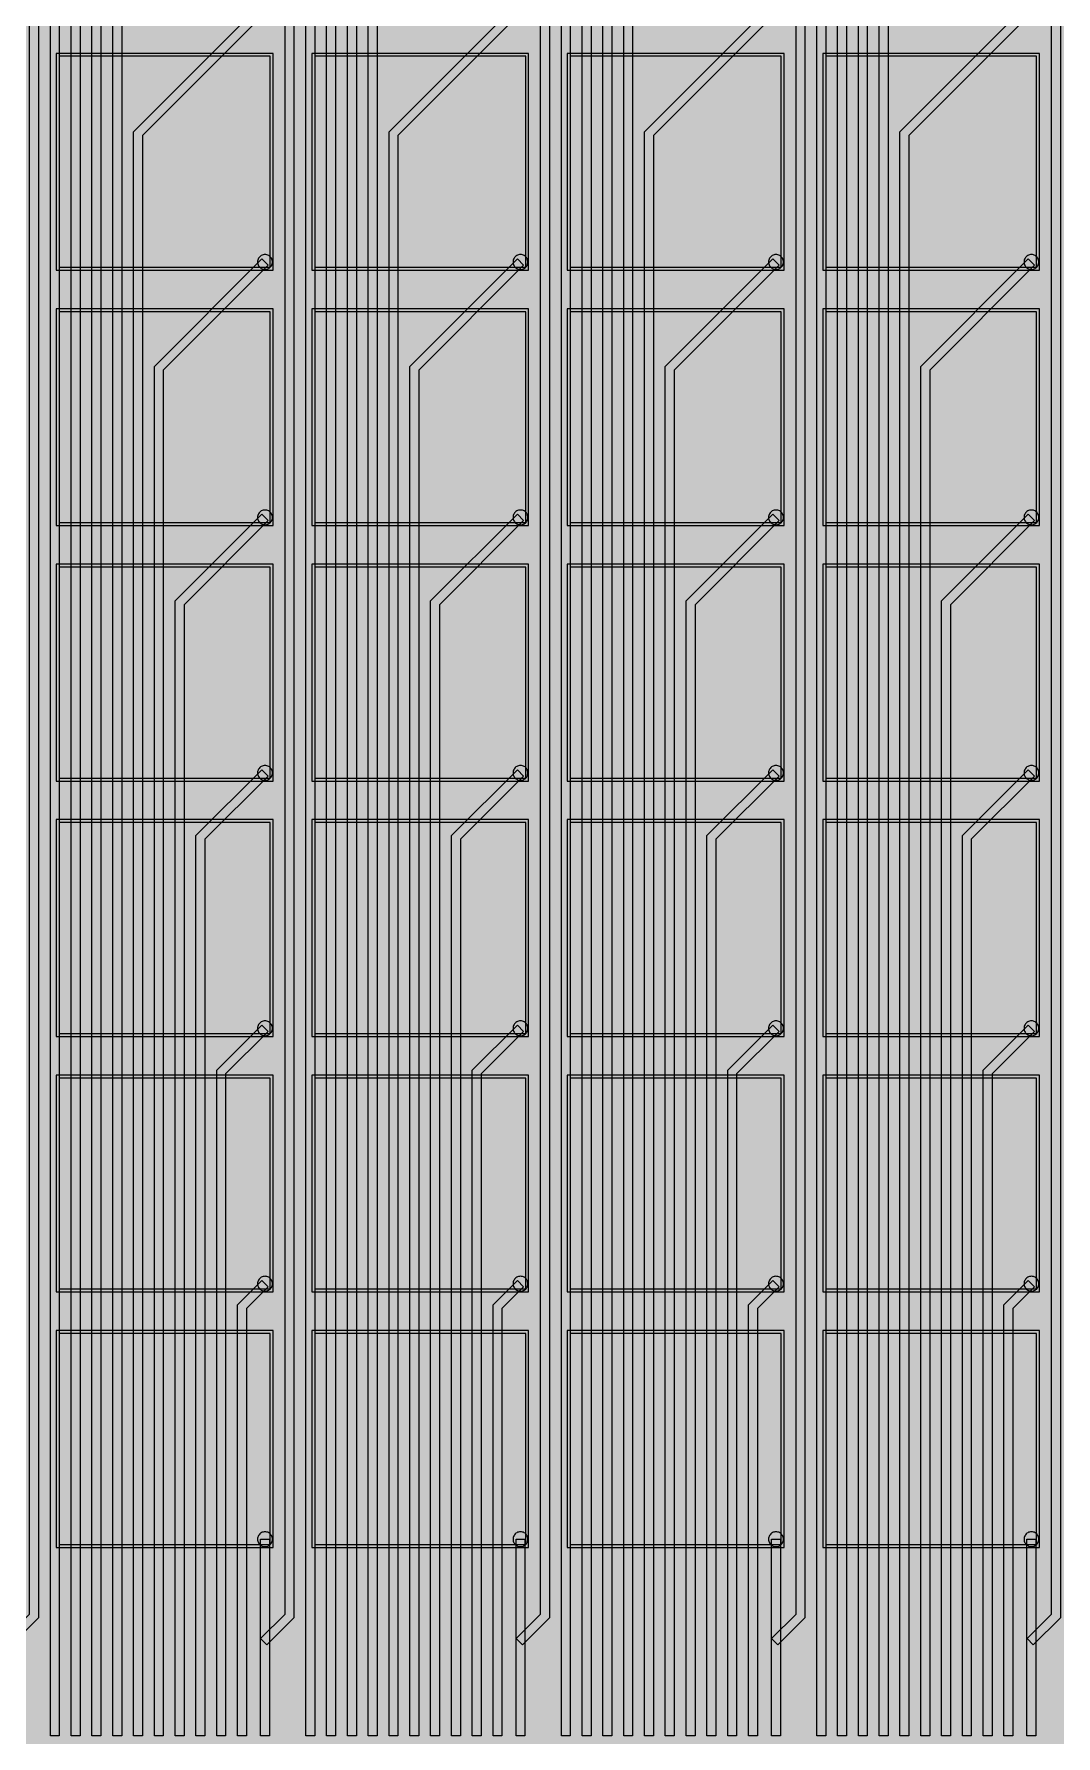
# Model space of a CAD drawing. Header units: metres. Extents: x -7220 to 10980, y -29667 to 1833.
# Drawn here: x 3260 to 3604, y 430 to 1003 of the extents above; entities that cross this region are included whole.
import ezdxf

# ---------------------------------------------------------------- set-up
doc = ezdxf.new("R2010")
doc.units = ezdxf.units.M
for name, color, linetype in [('Etching', 1, 'CONTINUOUS'), ('EtchingPad', 2, 'CONTINUOUS'), ('Metal1', 4, 'CONTINUOUS'), ('Metal2', 3, 'CONTINUOUS'), ('Polyimide', 7, 'CONTINUOUS')]:
    doc.layers.add(name, color=color, linetype=linetype)

msp = doc.modelspace()

# ---------------------------------------------------------------- hatches: boundary and pattern name
at = {"layer": 'Polyimide'}
msp.add_hatch(color=7, dxfattribs=at).paths.add_polyline_path([(4099.45, -13861.55), (4142.64, -14152.77), (4214.18, -14438.35), (4313.36, -14715.55), (4439.24, -14981.69), (4590.59, -15234.21), (4765.97, -15470.68), (4963.68, -15688.82), (5181.82, -15886.53), (5418.29, -16061.91), (5670.81, -16213.26), (5936.95, -16339.14), (6214.15, -16438.32), (6499.73, -16509.85), (6790.95, -16553.05), (7085, -16567.5), (9980.38, -16567.5), (10058.79, -16571.35), (10136.45, -16582.87), (10212.6, -16601.95), (10286.52, -16628.4), (10357.49, -16661.96), (10424.83, -16702.32), (10487.89, -16749.09), (10546.06, -16801.81), (10598.78, -16859.98), (10645.55, -16923.04), (10685.91, -16990.38), (10719.48, -17061.35), (10745.93, -17135.27), (10765, -17211.43), (10776.52, -17289.08), (10780.38, -17367.5), (10780.38, -21957.3), (10741.61, -22012.91), (10705.97, -22070.59), (10673.58, -22130.14), (10644.53, -22191.39), (10618.92, -22254.16), (10596.82, -22318.25), (10578.3, -22383.46), (10563.41, -22449.6), (10552.21, -22516.46), (10544.72, -22583.84), (10540.97, -22651.53), (10540.97, -22719.32), (10544.72, -22787.01), (10552.21, -22854.38), (10563.41, -22921.24), (10578.3, -22987.38), (10596.82, -23052.6), (10618.92, -23116.68), (10644.53, -23179.45), (10673.58, -23240.71), (10705.97, -23300.26), (10741.61, -23357.93), (10780.38, -23413.54), (10780.38, -28667.5), (10776.52, -28745.91), (10765, -28823.57), (10745.93, -28899.73), (10719.48, -28973.65), (10685.91, -29044.62), (10645.55, -29111.96), (10598.78, -29175.01), (10546.06, -29233.19), (10487.89, -29285.91), (10424.83, -29332.68), (10357.49, -29373.04), (10286.52, -29406.6), (10212.6, -29433.05), (10136.45, -29452.13), (10058.79, -29463.65), (9980.38, -29467.5), (-6219.63, -29467.5), (-6298.04, -29463.65), (-6375.7, -29452.13), (-6451.85, -29433.05), (-6525.77, -29406.6), (-6596.74, -29373.04), (-6664.08, -29332.68), (-6727.14, -29285.91), (-6785.31, -29233.19), (-6838.03, -29175.01), (-6884.8, -29111.96), (-6925.16, -29044.62), (-6958.73, -28973.65), (-6985.18, -28899.73), (-7004.25, -28823.57), (-7015.77, -28745.91), (-7019.63, -28667.5), (-7019.63, -23426.32), (-6979.36, -23370.07), (-6942.33, -23311.63), (-6908.66, -23251.2), (-6878.45, -23188.96), (-6851.81, -23125.12), (-6828.81, -23059.88), (-6809.53, -22993.44), (-6794.04, -22926.02), (-6782.37, -22857.83), (-6774.57, -22789.09), (-6770.67, -22720.02), (-6770.67, -22650.84), (-6774.57, -22581.77), (-6782.37, -22513.03), (-6794.04, -22444.84), (-6809.53, -22377.42), (-6828.81, -22310.98), (-6851.81, -22245.74), (-6878.45, -22181.89), (-6908.66, -22119.66), (-6942.33, -22059.22), (-6979.36, -22000.79), (-7019.63, -21944.54), (-7019.63, -17367.5), (-7015.77, -17289.08), (-7004.25, -17211.43), (-6985.18, -17135.27), (-6958.73, -17061.35), (-6925.16, -16990.38), (-6884.8, -16923.04), (-6838.03, -16859.98), (-6785.31, -16801.81), (-6727.14, -16749.09), (-6664.08, -16702.32), (-6596.74, -16661.96), (-6525.77, -16628.4), (-6451.85, -16601.95), (-6375.7, -16582.87), (-6298.04, -16571.35), (-6219.63, -16567.5), (-3314, -16567.5), (-3019.95, -16553.05), (-2728.73, -16509.85), (-2443.15, -16438.32), (-2165.95, -16339.14), (-1899.81, -16213.26), (-1647.29, -16061.91), (-1410.82, -15886.53), (-1192.68, -15688.82), (-994.97, -15470.68), (-819.59, -15234.21), (-668.24, -14981.69), (-542.36, -14715.55), (-443.18, -14438.35), (-371.64, -14152.77), (-328.45, -13861.55), (-314, -13567.5), (-314, -13373.48), (-317.45, -13328.11), (-327.72, -13283.78), (-344.58, -13241.52), (-367.63, -13202.3), (-396.35, -13167.01), (-430.08, -13136.47), (-468.03, -13111.38), (-509.35, -13092.32), (-509.35, -13092.32), (-578.18, -13061.27), (-642.2, -13021.24), (-700.26, -12972.96), (-751.3, -12917.31), (-794.39, -12855.3), (-828.74, -12788.06), (-853.73, -12716.8), (-868.91, -12642.84), (-874, -12567.5), (-868.91, -12492.16), (-853.73, -12418.19), (-828.74, -12346.94), (-794.39, -12279.7), (-751.3, -12217.69), (-700.26, -12162.04), (-642.2, -12113.76), (-578.18, -12073.73), (-509.35, -12042.68), (-509.35, -12042.68), (-468.03, -12023.62), (-430.08, -11998.53), (-396.35, -11967.99), (-367.63, -11932.7), (-344.58, -11893.47), (-327.72, -11851.21), (-317.45, -11806.89), (-314, -11761.52), (-314, -11074.31), (-317.45, -11028.94), (-327.72, -10984.62), (-344.58, -10942.36), (-367.63, -10903.13), (-396.35, -10867.84), (-430.08, -10837.3), (-468.03, -10812.21), (-509.35, -10793.16), (-509.35, -10793.16), (-578.18, -10762.1), (-642.2, -10722.07), (-700.26, -10673.8), (-751.3, -10618.15), (-794.39, -10556.13), (-828.74, -10488.89), (-853.73, -10417.64), (-868.91, -10343.67), (-874, -10268.33), (-868.91, -10192.99), (-853.73, -10119.03), (-828.74, -10047.77), (-794.39, -9980.53), (-751.3, -9918.52), (-700.26, -9862.87), (-642.2, -9814.59), (-578.18, -9774.56), (-509.35, -9743.51), (-509.35, -9743.51), (-468.03, -9724.45), (-430.08, -9699.36), (-396.35, -9668.82), (-367.63, -9633.53), (-344.58, -9594.31), (-327.72, -9552.05), (-317.45, -9507.72), (-314, -9462.35), (-314, -8775.14), (-317.45, -8729.78), (-327.72, -8685.45), (-344.58, -8643.19), (-367.63, -8603.96), (-396.35, -8568.68), (-430.08, -8538.14), (-468.03, -8513.05), (-509.35, -8493.99), (-509.35, -8493.99), (-578.18, -8462.94), (-642.2, -8422.91), (-700.26, -8374.63), (-751.3, -8318.98), (-794.39, -8256.97), (-828.74, -8189.73), (-853.73, -8118.47), (-868.91, -8044.5), (-874, -7969.17), (-868.91, -7893.83), (-853.73, -7819.86), (-828.74, -7748.61), (-794.39, -7681.36), (-751.3, -7619.35), (-700.26, -7563.7), (-642.2, -7515.42), (-578.18, -7475.4), (-509.35, -7444.34), (-509.35, -7444.34), (-468.03, -7425.28), (-430.08, -7400.2), (-396.35, -7369.66), (-367.63, -7334.37), (-344.58, -7295.14), (-327.72, -7252.88), (-317.45, -7208.56), (-314, -7163.19), (-314, -6475.98), (-317.45, -6430.61), (-327.72, -6386.29), (-344.58, -6344.02), (-367.63, -6304.8), (-396.35, -6269.51), (-430.08, -6238.97), (-468.03, -6213.88), (-509.35, -6194.82), (-509.35, -6194.82), (-578.18, -6163.77), (-642.2, -6123.74), (-700.26, -6075.46), (-751.3, -6019.81), (-794.39, -5957.8), (-828.74, -5890.56), (-853.73, -5819.31), (-868.91, -5745.34), (-874, -5670), (-868.91, -5594.66), (-853.73, -5520.69), (-828.74, -5449.44), (-794.39, -5382.2), (-751.3, -5320.19), (-700.26, -5264.54), (-642.2, -5216.26), (-578.18, -5176.23), (-509.35, -5145.18), (-509.35, -5145.18), (-468.03, -5126.12), (-430.08, -5101.03), (-396.35, -5070.49), (-367.63, -5035.2), (-344.58, -4995.98), (-327.72, -4953.71), (-317.45, -4909.39), (-314, -4864.02), (-314, 380), (-314, 1532.5), (-269, 1532.5), (-268.78, 1525.63), (-268.1, 1518.79), (-266.98, 1512.02), (-265.42, 1505.32), (-263.43, 1498.75), (-261.01, 1492.32), (-258.17, 1486.06), (-254.93, 1480), (-251.3, 1474.17), (-247.3, 1468.58), (-242.94, 1463.27), (-238.25, 1458.25), (-233.23, 1453.56), (-227.92, 1449.2), (-222.33, 1445.2), (-216.5, 1441.57), (-210.44, 1438.33), (-204.18, 1435.49), (-197.75, 1433.07), (-191.18, 1431.08), (-184.48, 1429.52), (-177.71, 1428.4), (-170.87, 1427.72), (-164, 1427.5), (-157.13, 1427.72), (-150.29, 1428.4), (-143.52, 1429.52), (-136.82, 1431.08), (-130.25, 1433.07), (-123.82, 1435.49), (-117.56, 1438.33), (-111.5, 1441.57), (-105.67, 1445.2), (-100.08, 1449.2), (-94.77, 1453.56), (-89.75, 1458.25), (-85.06, 1463.27), (-80.7, 1468.58), (-76.7, 1474.17), (-73.07, 1480), (-69.83, 1486.06), (-66.99, 1492.32), (-64.57, 1498.75), (-62.58, 1505.32), (-61.02, 1512.02), (-59.9, 1518.79), (-59.22, 1525.63), (-59, 1532.5), (1786, 1532.5), (3835, 1532.5), (3835.21, 1539.04), (3835.86, 1545.55), (3836.92, 1552.01), (3838.41, 1558.38), (3840.31, 1564.64), (3842.61, 1570.77), (3845.31, 1576.73), (3848.4, 1582.5), (3851.85, 1588.06), (3855.66, 1593.38), (3859.82, 1598.43), (3864.29, 1603.21), (3869.07, 1607.68), (3874.12, 1611.84), (3879.44, 1615.65), (3885, 1619.1), (3890.77, 1622.19), (3896.73, 1624.89), (3902.86, 1627.19), (3909.12, 1629.09), (3915.49, 1630.58), (3921.95, 1631.64), (3928.46, 1632.29), (3935, 1632.5), (3941.54, 1632.29), (3948.05, 1631.64), (3954.51, 1630.58), (3960.88, 1629.09), (3967.14, 1627.19), (3973.27, 1624.89), (3979.23, 1622.19), (3985, 1619.1), (3990.56, 1615.65), (3995.88, 1611.84), (4000.93, 1607.68), (4005.71, 1603.21), (4010.18, 1598.43), (4014.34, 1593.38), (4018.15, 1588.06), (4021.6, 1582.5), (4024.69, 1576.73), (4027.39, 1570.77), (4029.69, 1564.64), (4031.59, 1558.38), (4033.08, 1552.01), (4034.14, 1545.55), (4034.79, 1539.04), (4035, 1532.5), (4085, 1532.5), (4085, 380), (4085, 330), (4085, -4864.02), (4088.45, -4909.39), (4098.72, -4953.71), (4115.58, -4995.98), (4138.63, -5035.2), (4167.35, -5070.49), (4201.08, -5101.03), (4239.03, -5126.12), (4280.35, -5145.18), (4280.35, -5145.18), (4349.18, -5176.23), (4413.2, -5216.26), (4471.26, -5264.54), (4522.3, -5320.19), (4565.39, -5382.2), (4599.74, -5449.44), (4624.73, -5520.69), (4639.91, -5594.66), (4645, -5670), (4639.91, -5745.34), (4624.73, -5819.31), (4599.74, -5890.56), (4565.39, -5957.8), (4522.3, -6019.81), (4471.26, -6075.46), (4413.2, -6123.74), (4349.18, -6163.77), (4280.35, -6194.82), (4239.03, -6213.88), (4201.08, -6238.97), (4167.35, -6269.51), (4138.63, -6304.8), (4115.58, -6344.02), (4098.72, -6386.29), (4088.45, -6430.61), (4085, -6475.98), (4085, -13567.5), (4099.45, -13861.55)])

# ---------------------------------------------------------------- linework, layer by layer
at = {"layer": 'Etching'}
for points in [[(3335.75, 926.25), (3335.77, 925.92), (3335.84, 925.6), (3335.94, 925.29), (3336.08, 925), (3336.27, 924.73), (3336.48, 924.48), (3336.73, 924.27), (3337, 924.08), (3337.29, 923.94), (3337.6, 923.84), (3337.92, 923.77), (3338.25, 923.75), (3338.58, 923.77), (3338.9, 923.84), (3339.21, 923.94), (3339.5, 924.08), (3339.77, 924.27), (3340.02, 924.48), (3340.23, 924.73), (3340.42, 925), (3340.56, 925.29), (3340.66, 925.6), (3340.73, 925.92), (3340.75, 926.25), (3340.73, 926.58), (3340.66, 926.9), (3340.56, 927.21), (3340.42, 927.5), (3340.23, 927.77), (3340.02, 928.02), (3339.77, 928.23), (3339.5, 928.42), (3339.21, 928.56), (3338.9, 928.66), (3338.58, 928.73), (3338.25, 928.75), (3337.92, 928.73), (3337.6, 928.66), (3337.29, 928.56), (3337, 928.42), (3336.73, 928.23), (3336.48, 928.02), (3336.27, 927.77), (3336.08, 927.5), (3335.94, 927.21), (3335.84, 926.9), (3335.77, 926.58), (3335.75, 926.25)], [(3421.75, 926.25), (3421.77, 925.92), (3421.84, 925.6), (3421.94, 925.29), (3422.08, 925), (3422.27, 924.73), (3422.48, 924.48), (3422.73, 924.27), (3423, 924.08), (3423.29, 923.94), (3423.6, 923.84), (3423.92, 923.77), (3424.25, 923.75), (3424.58, 923.77), (3424.9, 923.84), (3425.21, 923.94), (3425.5, 924.08), (3425.77, 924.27), (3426.02, 924.48), (3426.23, 924.73), (3426.42, 925), (3426.56, 925.29), (3426.66, 925.6), (3426.73, 925.92), (3426.75, 926.25), (3426.73, 926.58), (3426.66, 926.9), (3426.56, 927.21), (3426.42, 927.5), (3426.23, 927.77), (3426.02, 928.02), (3425.77, 928.23), (3425.5, 928.42), (3425.21, 928.56), (3424.9, 928.66), (3424.58, 928.73), (3424.25, 928.75), (3423.92, 928.73), (3423.6, 928.66), (3423.29, 928.56), (3423, 928.42), (3422.73, 928.23), (3422.48, 928.02), (3422.27, 927.77), (3422.08, 927.5), (3421.94, 927.21), (3421.84, 926.9), (3421.77, 926.58), (3421.75, 926.25)], [(3507.75, 926.25), (3507.77, 925.92), (3507.84, 925.6), (3507.94, 925.29), (3508.08, 925), (3508.27, 924.73), (3508.48, 924.48), (3508.73, 924.27), (3509, 924.08), (3509.29, 923.94), (3509.6, 923.84), (3509.92, 923.77), (3510.25, 923.75), (3510.58, 923.77), (3510.9, 923.84), (3511.21, 923.94), (3511.5, 924.08), (3511.77, 924.27), (3512.02, 924.48), (3512.23, 924.73), (3512.42, 925), (3512.56, 925.29), (3512.66, 925.6), (3512.73, 925.92), (3512.75, 926.25), (3512.73, 926.58), (3512.66, 926.9), (3512.56, 927.21), (3512.42, 927.5), (3512.23, 927.77), (3512.02, 928.02), (3511.77, 928.23), (3511.5, 928.42), (3511.21, 928.56), (3510.9, 928.66), (3510.58, 928.73), (3510.25, 928.75), (3509.92, 928.73), (3509.6, 928.66), (3509.29, 928.56), (3509, 928.42), (3508.73, 928.23), (3508.48, 928.02), (3508.27, 927.77), (3508.08, 927.5), (3507.94, 927.21), (3507.84, 926.9), (3507.77, 926.58), (3507.75, 926.25)], [(3593.75, 926.25), (3593.77, 925.92), (3593.84, 925.6), (3593.94, 925.29), (3594.08, 925), (3594.27, 924.73), (3594.48, 924.48), (3594.73, 924.27), (3595, 924.08), (3595.29, 923.94), (3595.6, 923.84), (3595.92, 923.77), (3596.25, 923.75), (3596.58, 923.77), (3596.9, 923.84), (3597.21, 923.94), (3597.5, 924.08), (3597.77, 924.27), (3598.02, 924.48), (3598.23, 924.73), (3598.42, 925), (3598.56, 925.29), (3598.66, 925.6), (3598.73, 925.92), (3598.75, 926.25), (3598.73, 926.58), (3598.66, 926.9), (3598.56, 927.21), (3598.42, 927.5), (3598.23, 927.77), (3598.02, 928.02), (3597.77, 928.23), (3597.5, 928.42), (3597.21, 928.56), (3596.9, 928.66), (3596.58, 928.73), (3596.25, 928.75), (3595.92, 928.73), (3595.6, 928.66), (3595.29, 928.56), (3595, 928.42), (3594.73, 928.23), (3594.48, 928.02), (3594.27, 927.77), (3594.08, 927.5), (3593.94, 927.21), (3593.84, 926.9), (3593.77, 926.58), (3593.75, 926.25)], [(3335.75, 840.25), (3335.77, 839.92), (3335.84, 839.6), (3335.94, 839.29), (3336.08, 839), (3336.27, 838.73), (3336.48, 838.48), (3336.73, 838.27), (3337, 838.08), (3337.29, 837.94), (3337.6, 837.84), (3337.92, 837.77), (3338.25, 837.75), (3338.58, 837.77), (3338.9, 837.84), (3339.21, 837.94), (3339.5, 838.08), (3339.77, 838.27), (3340.02, 838.48), (3340.23, 838.73), (3340.42, 839), (3340.56, 839.29), (3340.66, 839.6), (3340.73, 839.92), (3340.75, 840.25), (3340.73, 840.58), (3340.66, 840.9), (3340.56, 841.21), (3340.42, 841.5), (3340.23, 841.77), (3340.02, 842.02), (3339.77, 842.23), (3339.5, 842.42), (3339.21, 842.56), (3338.9, 842.66), (3338.58, 842.73), (3338.25, 842.75), (3337.92, 842.73), (3337.6, 842.66), (3337.29, 842.56), (3337, 842.42), (3336.73, 842.23), (3336.48, 842.02), (3336.27, 841.77), (3336.08, 841.5), (3335.94, 841.21), (3335.84, 840.9), (3335.77, 840.58), (3335.75, 840.25)], [(3421.75, 840.25), (3421.77, 839.92), (3421.84, 839.6), (3421.94, 839.29), (3422.08, 839), (3422.27, 838.73), (3422.48, 838.48), (3422.73, 838.27), (3423, 838.08), (3423.29, 837.94), (3423.6, 837.84), (3423.92, 837.77), (3424.25, 837.75), (3424.58, 837.77), (3424.9, 837.84), (3425.21, 837.94), (3425.5, 838.08), (3425.77, 838.27), (3426.02, 838.48), (3426.23, 838.73), (3426.42, 839), (3426.56, 839.29), (3426.66, 839.6), (3426.73, 839.92), (3426.75, 840.25), (3426.73, 840.58), (3426.66, 840.9), (3426.56, 841.21), (3426.42, 841.5), (3426.23, 841.77), (3426.02, 842.02), (3425.77, 842.23), (3425.5, 842.42), (3425.21, 842.56), (3424.9, 842.66), (3424.58, 842.73), (3424.25, 842.75), (3423.92, 842.73), (3423.6, 842.66), (3423.29, 842.56), (3423, 842.42), (3422.73, 842.23), (3422.48, 842.02), (3422.27, 841.77), (3422.08, 841.5), (3421.94, 841.21), (3421.84, 840.9), (3421.77, 840.58), (3421.75, 840.25)], [(3507.75, 840.25), (3507.77, 839.92), (3507.84, 839.6), (3507.94, 839.29), (3508.08, 839), (3508.27, 838.73), (3508.48, 838.48), (3508.73, 838.27), (3509, 838.08), (3509.29, 837.94), (3509.6, 837.84), (3509.92, 837.77), (3510.25, 837.75), (3510.58, 837.77), (3510.9, 837.84), (3511.21, 837.94), (3511.5, 838.08), (3511.77, 838.27), (3512.02, 838.48), (3512.23, 838.73), (3512.42, 839), (3512.56, 839.29), (3512.66, 839.6), (3512.73, 839.92), (3512.75, 840.25), (3512.73, 840.58), (3512.66, 840.9), (3512.56, 841.21), (3512.42, 841.5), (3512.23, 841.77), (3512.02, 842.02), (3511.77, 842.23), (3511.5, 842.42), (3511.21, 842.56), (3510.9, 842.66), (3510.58, 842.73), (3510.25, 842.75), (3509.92, 842.73), (3509.6, 842.66), (3509.29, 842.56), (3509, 842.42), (3508.73, 842.23), (3508.48, 842.02), (3508.27, 841.77), (3508.08, 841.5), (3507.94, 841.21), (3507.84, 840.9), (3507.77, 840.58), (3507.75, 840.25)], [(3593.75, 840.25), (3593.77, 839.92), (3593.84, 839.6), (3593.94, 839.29), (3594.08, 839), (3594.27, 838.73), (3594.48, 838.48), (3594.73, 838.27), (3595, 838.08), (3595.29, 837.94), (3595.6, 837.84), (3595.92, 837.77), (3596.25, 837.75), (3596.58, 837.77), (3596.9, 837.84), (3597.21, 837.94), (3597.5, 838.08), (3597.77, 838.27), (3598.02, 838.48), (3598.23, 838.73), (3598.42, 839), (3598.56, 839.29), (3598.66, 839.6), (3598.73, 839.92), (3598.75, 840.25), (3598.73, 840.58), (3598.66, 840.9), (3598.56, 841.21), (3598.42, 841.5), (3598.23, 841.77), (3598.02, 842.02), (3597.77, 842.23), (3597.5, 842.42), (3597.21, 842.56), (3596.9, 842.66), (3596.58, 842.73), (3596.25, 842.75), (3595.92, 842.73), (3595.6, 842.66), (3595.29, 842.56), (3595, 842.42), (3594.73, 842.23), (3594.48, 842.02), (3594.27, 841.77), (3594.08, 841.5), (3593.94, 841.21), (3593.84, 840.9), (3593.77, 840.58), (3593.75, 840.25)], [(3335.75, 754.25), (3335.77, 753.92), (3335.84, 753.6), (3335.94, 753.29), (3336.08, 753), (3336.27, 752.73), (3336.48, 752.48), (3336.73, 752.27), (3337, 752.08), (3337.29, 751.94), (3337.6, 751.84), (3337.92, 751.77), (3338.25, 751.75), (3338.58, 751.77), (3338.9, 751.84), (3339.21, 751.94), (3339.5, 752.08), (3339.77, 752.27), (3340.02, 752.48), (3340.23, 752.73), (3340.42, 753), (3340.56, 753.29), (3340.66, 753.6), (3340.73, 753.92), (3340.75, 754.25), (3340.73, 754.58), (3340.66, 754.9), (3340.56, 755.21), (3340.42, 755.5), (3340.23, 755.77), (3340.02, 756.02), (3339.77, 756.23), (3339.5, 756.42), (3339.21, 756.56), (3338.9, 756.66), (3338.58, 756.73), (3338.25, 756.75), (3337.92, 756.73), (3337.6, 756.66), (3337.29, 756.56), (3337, 756.42), (3336.73, 756.23), (3336.48, 756.02), (3336.27, 755.77), (3336.08, 755.5), (3335.94, 755.21), (3335.84, 754.9), (3335.77, 754.58), (3335.75, 754.25)], [(3421.75, 754.25), (3421.77, 753.92), (3421.84, 753.6), (3421.94, 753.29), (3422.08, 753), (3422.27, 752.73), (3422.48, 752.48), (3422.73, 752.27), (3423, 752.08), (3423.29, 751.94), (3423.6, 751.84), (3423.92, 751.77), (3424.25, 751.75), (3424.58, 751.77), (3424.9, 751.84), (3425.21, 751.94), (3425.5, 752.08), (3425.77, 752.27), (3426.02, 752.48), (3426.23, 752.73), (3426.42, 753), (3426.56, 753.29), (3426.66, 753.6), (3426.73, 753.92), (3426.75, 754.25), (3426.73, 754.58), (3426.66, 754.9), (3426.56, 755.21), (3426.42, 755.5), (3426.23, 755.77), (3426.02, 756.02), (3425.77, 756.23), (3425.5, 756.42), (3425.21, 756.56), (3424.9, 756.66), (3424.58, 756.73), (3424.25, 756.75), (3423.92, 756.73), (3423.6, 756.66), (3423.29, 756.56), (3423, 756.42), (3422.73, 756.23), (3422.48, 756.02), (3422.27, 755.77), (3422.08, 755.5), (3421.94, 755.21), (3421.84, 754.9), (3421.77, 754.58), (3421.75, 754.25)], [(3507.75, 754.25), (3507.77, 753.92), (3507.84, 753.6), (3507.94, 753.29), (3508.08, 753), (3508.27, 752.73), (3508.48, 752.48), (3508.73, 752.27), (3509, 752.08), (3509.29, 751.94), (3509.6, 751.84), (3509.92, 751.77), (3510.25, 751.75), (3510.58, 751.77), (3510.9, 751.84), (3511.21, 751.94), (3511.5, 752.08), (3511.77, 752.27), (3512.02, 752.48), (3512.23, 752.73), (3512.42, 753), (3512.56, 753.29), (3512.66, 753.6), (3512.73, 753.92), (3512.75, 754.25), (3512.73, 754.58), (3512.66, 754.9), (3512.56, 755.21), (3512.42, 755.5), (3512.23, 755.77), (3512.02, 756.02), (3511.77, 756.23), (3511.5, 756.42), (3511.21, 756.56), (3510.9, 756.66), (3510.58, 756.73), (3510.25, 756.75), (3509.92, 756.73), (3509.6, 756.66), (3509.29, 756.56), (3509, 756.42), (3508.73, 756.23), (3508.48, 756.02), (3508.27, 755.77), (3508.08, 755.5), (3507.94, 755.21), (3507.84, 754.9), (3507.77, 754.58), (3507.75, 754.25)], [(3593.75, 754.25), (3593.77, 753.92), (3593.84, 753.6), (3593.94, 753.29), (3594.08, 753), (3594.27, 752.73), (3594.48, 752.48), (3594.73, 752.27), (3595, 752.08), (3595.29, 751.94), (3595.6, 751.84), (3595.92, 751.77), (3596.25, 751.75), (3596.58, 751.77), (3596.9, 751.84), (3597.21, 751.94), (3597.5, 752.08), (3597.77, 752.27), (3598.02, 752.48), (3598.23, 752.73), (3598.42, 753), (3598.56, 753.29), (3598.66, 753.6), (3598.73, 753.92), (3598.75, 754.25), (3598.73, 754.58), (3598.66, 754.9), (3598.56, 755.21), (3598.42, 755.5), (3598.23, 755.77), (3598.02, 756.02), (3597.77, 756.23), (3597.5, 756.42), (3597.21, 756.56), (3596.9, 756.66), (3596.58, 756.73), (3596.25, 756.75), (3595.92, 756.73), (3595.6, 756.66), (3595.29, 756.56), (3595, 756.42), (3594.73, 756.23), (3594.48, 756.02), (3594.27, 755.77), (3594.08, 755.5), (3593.94, 755.21), (3593.84, 754.9), (3593.77, 754.58), (3593.75, 754.25)], [(3335.75, 668.25), (3335.77, 667.92), (3335.84, 667.6), (3335.94, 667.29), (3336.08, 667), (3336.27, 666.73), (3336.48, 666.48), (3336.73, 666.27), (3337, 666.08), (3337.29, 665.94), (3337.6, 665.84), (3337.92, 665.77), (3338.25, 665.75), (3338.58, 665.77), (3338.9, 665.84), (3339.21, 665.94), (3339.5, 666.08), (3339.77, 666.27), (3340.02, 666.48), (3340.23, 666.73), (3340.42, 667), (3340.56, 667.29), (3340.66, 667.6), (3340.73, 667.92), (3340.75, 668.25), (3340.73, 668.58), (3340.66, 668.9), (3340.56, 669.21), (3340.42, 669.5), (3340.23, 669.77), (3340.02, 670.02), (3339.77, 670.23), (3339.5, 670.42), (3339.21, 670.56), (3338.9, 670.66), (3338.58, 670.73), (3338.25, 670.75), (3337.92, 670.73), (3337.6, 670.66), (3337.29, 670.56), (3337, 670.42), (3336.73, 670.23), (3336.48, 670.02), (3336.27, 669.77), (3336.08, 669.5), (3335.94, 669.21), (3335.84, 668.9), (3335.77, 668.58), (3335.75, 668.25)], [(3421.75, 668.25), (3421.77, 667.92), (3421.84, 667.6), (3421.94, 667.29), (3422.08, 667), (3422.27, 666.73), (3422.48, 666.48), (3422.73, 666.27), (3423, 666.08), (3423.29, 665.94), (3423.6, 665.84), (3423.92, 665.77), (3424.25, 665.75), (3424.58, 665.77), (3424.9, 665.84), (3425.21, 665.94), (3425.5, 666.08), (3425.77, 666.27), (3426.02, 666.48), (3426.23, 666.73), (3426.42, 667), (3426.56, 667.29), (3426.66, 667.6), (3426.73, 667.92), (3426.75, 668.25), (3426.73, 668.58), (3426.66, 668.9), (3426.56, 669.21), (3426.42, 669.5), (3426.23, 669.77), (3426.02, 670.02), (3425.77, 670.23), (3425.5, 670.42), (3425.21, 670.56), (3424.9, 670.66), (3424.58, 670.73), (3424.25, 670.75), (3423.92, 670.73), (3423.6, 670.66), (3423.29, 670.56), (3423, 670.42), (3422.73, 670.23), (3422.48, 670.02), (3422.27, 669.77), (3422.08, 669.5), (3421.94, 669.21), (3421.84, 668.9), (3421.77, 668.58), (3421.75, 668.25)], [(3507.75, 668.25), (3507.77, 667.92), (3507.84, 667.6), (3507.94, 667.29), (3508.08, 667), (3508.27, 666.73), (3508.48, 666.48), (3508.73, 666.27), (3509, 666.08), (3509.29, 665.94), (3509.6, 665.84), (3509.92, 665.77), (3510.25, 665.75), (3510.58, 665.77), (3510.9, 665.84), (3511.21, 665.94), (3511.5, 666.08), (3511.77, 666.27), (3512.02, 666.48), (3512.23, 666.73), (3512.42, 667), (3512.56, 667.29), (3512.66, 667.6), (3512.73, 667.92), (3512.75, 668.25), (3512.73, 668.58), (3512.66, 668.9), (3512.56, 669.21), (3512.42, 669.5), (3512.23, 669.77), (3512.02, 670.02), (3511.77, 670.23), (3511.5, 670.42), (3511.21, 670.56), (3510.9, 670.66), (3510.58, 670.73), (3510.25, 670.75), (3509.92, 670.73), (3509.6, 670.66), (3509.29, 670.56), (3509, 670.42), (3508.73, 670.23), (3508.48, 670.02), (3508.27, 669.77), (3508.08, 669.5), (3507.94, 669.21), (3507.84, 668.9), (3507.77, 668.58), (3507.75, 668.25)], [(3593.75, 668.25), (3593.77, 667.92), (3593.84, 667.6), (3593.94, 667.29), (3594.08, 667), (3594.27, 666.73), (3594.48, 666.48), (3594.73, 666.27), (3595, 666.08), (3595.29, 665.94), (3595.6, 665.84), (3595.92, 665.77), (3596.25, 665.75), (3596.58, 665.77), (3596.9, 665.84), (3597.21, 665.94), (3597.5, 666.08), (3597.77, 666.27), (3598.02, 666.48), (3598.23, 666.73), (3598.42, 667), (3598.56, 667.29), (3598.66, 667.6), (3598.73, 667.92), (3598.75, 668.25), (3598.73, 668.58), (3598.66, 668.9), (3598.56, 669.21), (3598.42, 669.5), (3598.23, 669.77), (3598.02, 670.02), (3597.77, 670.23), (3597.5, 670.42), (3597.21, 670.56), (3596.9, 670.66), (3596.58, 670.73), (3596.25, 670.75), (3595.92, 670.73), (3595.6, 670.66), (3595.29, 670.56), (3595, 670.42), (3594.73, 670.23), (3594.48, 670.02), (3594.27, 669.77), (3594.08, 669.5), (3593.94, 669.21), (3593.84, 668.9), (3593.77, 668.58), (3593.75, 668.25)], [(3335.75, 582.25), (3335.77, 581.92), (3335.84, 581.6), (3335.94, 581.29), (3336.08, 581), (3336.27, 580.73), (3336.48, 580.48), (3336.73, 580.27), (3337, 580.08), (3337.29, 579.94), (3337.6, 579.84), (3337.92, 579.77), (3338.25, 579.75), (3338.58, 579.77), (3338.9, 579.84), (3339.21, 579.94), (3339.5, 580.08), (3339.77, 580.27), (3340.02, 580.48), (3340.23, 580.73), (3340.42, 581), (3340.56, 581.29), (3340.66, 581.6), (3340.73, 581.92), (3340.75, 582.25), (3340.73, 582.58), (3340.66, 582.9), (3340.56, 583.21), (3340.42, 583.5), (3340.23, 583.77), (3340.02, 584.02), (3339.77, 584.23), (3339.5, 584.42), (3339.21, 584.56), (3338.9, 584.66), (3338.58, 584.73), (3338.25, 584.75), (3337.92, 584.73), (3337.6, 584.66), (3337.29, 584.56), (3337, 584.42), (3336.73, 584.23), (3336.48, 584.02), (3336.27, 583.77), (3336.08, 583.5), (3335.94, 583.21), (3335.84, 582.9), (3335.77, 582.58), (3335.75, 582.25)], [(3421.75, 582.25), (3421.77, 581.92), (3421.84, 581.6), (3421.94, 581.29), (3422.08, 581), (3422.27, 580.73), (3422.48, 580.48), (3422.73, 580.27), (3423, 580.08), (3423.29, 579.94), (3423.6, 579.84), (3423.92, 579.77), (3424.25, 579.75), (3424.58, 579.77), (3424.9, 579.84), (3425.21, 579.94), (3425.5, 580.08), (3425.77, 580.27), (3426.02, 580.48), (3426.23, 580.73), (3426.42, 581), (3426.56, 581.29), (3426.66, 581.6), (3426.73, 581.92), (3426.75, 582.25), (3426.73, 582.58), (3426.66, 582.9), (3426.56, 583.21), (3426.42, 583.5), (3426.23, 583.77), (3426.02, 584.02), (3425.77, 584.23), (3425.5, 584.42), (3425.21, 584.56), (3424.9, 584.66), (3424.58, 584.73), (3424.25, 584.75), (3423.92, 584.73), (3423.6, 584.66), (3423.29, 584.56), (3423, 584.42), (3422.73, 584.23), (3422.48, 584.02), (3422.27, 583.77), (3422.08, 583.5), (3421.94, 583.21), (3421.84, 582.9), (3421.77, 582.58), (3421.75, 582.25)], [(3507.75, 582.25), (3507.77, 581.92), (3507.84, 581.6), (3507.94, 581.29), (3508.08, 581), (3508.27, 580.73), (3508.48, 580.48), (3508.73, 580.27), (3509, 580.08), (3509.29, 579.94), (3509.6, 579.84), (3509.92, 579.77), (3510.25, 579.75), (3510.58, 579.77), (3510.9, 579.84), (3511.21, 579.94), (3511.5, 580.08), (3511.77, 580.27), (3512.02, 580.48), (3512.23, 580.73), (3512.42, 581), (3512.56, 581.29), (3512.66, 581.6), (3512.73, 581.92), (3512.75, 582.25), (3512.73, 582.58), (3512.66, 582.9), (3512.56, 583.21), (3512.42, 583.5), (3512.23, 583.77), (3512.02, 584.02), (3511.77, 584.23), (3511.5, 584.42), (3511.21, 584.56), (3510.9, 584.66), (3510.58, 584.73), (3510.25, 584.75), (3509.92, 584.73), (3509.6, 584.66), (3509.29, 584.56), (3509, 584.42), (3508.73, 584.23), (3508.48, 584.02), (3508.27, 583.77), (3508.08, 583.5), (3507.94, 583.21), (3507.84, 582.9), (3507.77, 582.58), (3507.75, 582.25)], [(3593.75, 582.25), (3593.77, 581.92), (3593.84, 581.6), (3593.94, 581.29), (3594.08, 581), (3594.27, 580.73), (3594.48, 580.48), (3594.73, 580.27), (3595, 580.08), (3595.29, 579.94), (3595.6, 579.84), (3595.92, 579.77), (3596.25, 579.75), (3596.58, 579.77), (3596.9, 579.84), (3597.21, 579.94), (3597.5, 580.08), (3597.77, 580.27), (3598.02, 580.48), (3598.23, 580.73), (3598.42, 581), (3598.56, 581.29), (3598.66, 581.6), (3598.73, 581.92), (3598.75, 582.25), (3598.73, 582.58), (3598.66, 582.9), (3598.56, 583.21), (3598.42, 583.5), (3598.23, 583.77), (3598.02, 584.02), (3597.77, 584.23), (3597.5, 584.42), (3597.21, 584.56), (3596.9, 584.66), (3596.58, 584.73), (3596.25, 584.75), (3595.92, 584.73), (3595.6, 584.66), (3595.29, 584.56), (3595, 584.42), (3594.73, 584.23), (3594.48, 584.02), (3594.27, 583.77), (3594.08, 583.5), (3593.94, 583.21), (3593.84, 582.9), (3593.77, 582.58), (3593.75, 582.25)], [(3335.75, 496.25), (3335.77, 495.92), (3335.84, 495.6), (3335.94, 495.29), (3336.08, 495), (3336.27, 494.73), (3336.48, 494.48), (3336.73, 494.27), (3337, 494.08), (3337.29, 493.94), (3337.6, 493.84), (3337.92, 493.77), (3338.25, 493.75), (3338.58, 493.77), (3338.9, 493.84), (3339.21, 493.94), (3339.5, 494.08), (3339.77, 494.27), (3340.02, 494.48), (3340.23, 494.73), (3340.42, 495), (3340.56, 495.29), (3340.66, 495.6), (3340.73, 495.92), (3340.75, 496.25), (3340.73, 496.58), (3340.66, 496.9), (3340.56, 497.21), (3340.42, 497.5), (3340.23, 497.77), (3340.02, 498.02), (3339.77, 498.23), (3339.5, 498.42), (3339.21, 498.56), (3338.9, 498.66), (3338.58, 498.73), (3338.25, 498.75), (3337.92, 498.73), (3337.6, 498.66), (3337.29, 498.56), (3337, 498.42), (3336.73, 498.23), (3336.48, 498.02), (3336.27, 497.77), (3336.08, 497.5), (3335.94, 497.21), (3335.84, 496.9), (3335.77, 496.58), (3335.75, 496.25)], [(3421.75, 496.25), (3421.77, 495.92), (3421.84, 495.6), (3421.94, 495.29), (3422.08, 495), (3422.27, 494.73), (3422.48, 494.48), (3422.73, 494.27), (3423, 494.08), (3423.29, 493.94), (3423.6, 493.84), (3423.92, 493.77), (3424.25, 493.75), (3424.58, 493.77), (3424.9, 493.84), (3425.21, 493.94), (3425.5, 494.08), (3425.77, 494.27), (3426.02, 494.48), (3426.23, 494.73), (3426.42, 495), (3426.56, 495.29), (3426.66, 495.6), (3426.73, 495.92), (3426.75, 496.25), (3426.73, 496.58), (3426.66, 496.9), (3426.56, 497.21), (3426.42, 497.5), (3426.23, 497.77), (3426.02, 498.02), (3425.77, 498.23), (3425.5, 498.42), (3425.21, 498.56), (3424.9, 498.66), (3424.58, 498.73), (3424.25, 498.75), (3423.92, 498.73), (3423.6, 498.66), (3423.29, 498.56), (3423, 498.42), (3422.73, 498.23), (3422.48, 498.02), (3422.27, 497.77), (3422.08, 497.5), (3421.94, 497.21), (3421.84, 496.9), (3421.77, 496.58), (3421.75, 496.25)], [(3507.75, 496.25), (3507.77, 495.92), (3507.84, 495.6), (3507.94, 495.29), (3508.08, 495), (3508.27, 494.73), (3508.48, 494.48), (3508.73, 494.27), (3509, 494.08), (3509.29, 493.94), (3509.6, 493.84), (3509.92, 493.77), (3510.25, 493.75), (3510.58, 493.77), (3510.9, 493.84), (3511.21, 493.94), (3511.5, 494.08), (3511.77, 494.27), (3512.02, 494.48), (3512.23, 494.73), (3512.42, 495), (3512.56, 495.29), (3512.66, 495.6), (3512.73, 495.92), (3512.75, 496.25), (3512.73, 496.58), (3512.66, 496.9), (3512.56, 497.21), (3512.42, 497.5), (3512.23, 497.77), (3512.02, 498.02), (3511.77, 498.23), (3511.5, 498.42), (3511.21, 498.56), (3510.9, 498.66), (3510.58, 498.73), (3510.25, 498.75), (3509.92, 498.73), (3509.6, 498.66), (3509.29, 498.56), (3509, 498.42), (3508.73, 498.23), (3508.48, 498.02), (3508.27, 497.77), (3508.08, 497.5), (3507.94, 497.21), (3507.84, 496.9), (3507.77, 496.58), (3507.75, 496.25)], [(3593.75, 496.25), (3593.77, 495.92), (3593.84, 495.6), (3593.94, 495.29), (3594.08, 495), (3594.27, 494.73), (3594.48, 494.48), (3594.73, 494.27), (3595, 494.08), (3595.29, 493.94), (3595.6, 493.84), (3595.92, 493.77), (3596.25, 493.75), (3596.58, 493.77), (3596.9, 493.84), (3597.21, 493.94), (3597.5, 494.08), (3597.77, 494.27), (3598.02, 494.48), (3598.23, 494.73), (3598.42, 495), (3598.56, 495.29), (3598.66, 495.6), (3598.73, 495.92), (3598.75, 496.25), (3598.73, 496.58), (3598.66, 496.9), (3598.56, 497.21), (3598.42, 497.5), (3598.23, 497.77), (3598.02, 498.02), (3597.77, 498.23), (3597.5, 498.42), (3597.21, 498.56), (3596.9, 498.66), (3596.58, 498.73), (3596.25, 498.75), (3595.92, 498.73), (3595.6, 498.66), (3595.29, 498.56), (3595, 498.42), (3594.73, 498.23), (3594.48, 498.02), (3594.27, 497.77), (3594.08, 497.5), (3593.94, 497.21), (3593.84, 496.9), (3593.77, 496.58), (3593.75, 496.25)]]:
    msp.add_lwpolyline(points, close=True, dxfattribs=at)
at = {"layer": 'EtchingPad'}
for points in [[(3340, 995.5), (3269, 995.5), (3269, 924.5), (3340, 924.5), (3340, 995.5)], [(3426, 995.5), (3355, 995.5), (3355, 924.5), (3426, 924.5), (3426, 995.5)], [(3512, 995.5), (3441, 995.5), (3441, 924.5), (3512, 924.5), (3512, 995.5)], [(3598, 995.5), (3527, 995.5), (3527, 924.5), (3598, 924.5), (3598, 995.5)], [(3340, 909.5), (3269, 909.5), (3269, 838.5), (3340, 838.5), (3340, 909.5)], [(3426, 909.5), (3355, 909.5), (3355, 838.5), (3426, 838.5), (3426, 909.5)], [(3512, 909.5), (3441, 909.5), (3441, 838.5), (3512, 838.5), (3512, 909.5)], [(3598, 909.5), (3527, 909.5), (3527, 838.5), (3598, 838.5), (3598, 909.5)], [(3340, 823.5), (3269, 823.5), (3269, 752.5), (3340, 752.5), (3340, 823.5)], [(3426, 823.5), (3355, 823.5), (3355, 752.5), (3426, 752.5), (3426, 823.5)], [(3512, 823.5), (3441, 823.5), (3441, 752.5), (3512, 752.5), (3512, 823.5)], [(3598, 823.5), (3527, 823.5), (3527, 752.5), (3598, 752.5), (3598, 823.5)], [(3340, 737.5), (3269, 737.5), (3269, 666.5), (3340, 666.5), (3340, 737.5)], [(3426, 737.5), (3355, 737.5), (3355, 666.5), (3426, 666.5), (3426, 737.5)], [(3512, 737.5), (3441, 737.5), (3441, 666.5), (3512, 666.5), (3512, 737.5)], [(3598, 737.5), (3527, 737.5), (3527, 666.5), (3598, 666.5), (3598, 737.5)], [(3340, 651.5), (3269, 651.5), (3269, 580.5), (3340, 580.5), (3340, 651.5)], [(3426, 651.5), (3355, 651.5), (3355, 580.5), (3426, 580.5), (3426, 651.5)], [(3512, 651.5), (3441, 651.5), (3441, 580.5), (3512, 580.5), (3512, 651.5)], [(3598, 651.5), (3527, 651.5), (3527, 580.5), (3598, 580.5), (3598, 651.5)], [(3340, 565.5), (3269, 565.5), (3269, 494.5), (3340, 494.5), (3340, 565.5)], [(3426, 565.5), (3355, 565.5), (3355, 494.5), (3426, 494.5), (3426, 565.5)], [(3512, 565.5), (3441, 565.5), (3441, 494.5), (3512, 494.5), (3512, 565.5)], [(3598, 565.5), (3527, 565.5), (3527, 494.5), (3598, 494.5), (3598, 565.5)]]:
    msp.add_lwpolyline(points, close=True, dxfattribs=at)
at = {"layer": 'Metal1'}
for points in [[(3339.31, 1441.19), (3262, 1363.88), (3262, 469.81), (3252.88, 460.69), (3250.76, 462.81), (3259, 471.05), (3259, 1365.12), (3337.19, 1443.31)], [(3425.31, 1441.19), (3348, 1363.88), (3348, 469.81), (3338.88, 460.69), (3336.76, 462.81), (3345, 471.05), (3345, 1365.12), (3423.19, 1443.31)], [(3511.31, 1441.19), (3434, 1363.88), (3434, 469.81), (3424.88, 460.69), (3422.76, 462.81), (3431, 471.05), (3431, 1365.12), (3509.19, 1443.31)], [(3597.31, 1441.19), (3520, 1363.88), (3520, 469.81), (3510.88, 460.69), (3508.76, 462.81), (3517, 471.05), (3517, 1365.12), (3595.19, 1443.31)], [(3683.31, 1441.19), (3606, 1363.88), (3606, 469.81), (3596.88, 460.69), (3594.76, 462.81), (3603, 471.05), (3603, 1365.12), (3681.19, 1443.31)], [(3266, 430), (3266, 1286.12), (3337.19, 1357.31), (3339.31, 1355.19), (3269, 1284.88), (3269, 430)], [(3352, 430), (3352, 1286.12), (3423.19, 1357.31), (3425.31, 1355.19), (3355, 1284.88), (3355, 430)], [(3438, 430), (3438, 1286.12), (3509.19, 1357.31), (3511.31, 1355.19), (3441, 1284.88), (3441, 430)], [(3524, 430), (3524, 1286.12), (3595.19, 1357.31), (3597.31, 1355.19), (3527, 1284.88), (3527, 430)], [(3273, 430), (3273, 1207.12), (3337.19, 1271.31), (3339.31, 1269.19), (3276, 1205.88), (3276, 430)], [(3359, 430), (3359, 1207.12), (3423.19, 1271.31), (3425.31, 1269.19), (3362, 1205.88), (3362, 430)], [(3445, 430), (3445, 1207.12), (3509.19, 1271.31), (3511.31, 1269.19), (3448, 1205.88), (3448, 430)], [(3531, 430), (3531, 1207.12), (3595.19, 1271.31), (3597.31, 1269.19), (3534, 1205.88), (3534, 430)], [(3280, 430), (3280, 1128.12), (3337.19, 1185.31), (3339.31, 1183.19), (3283, 1126.88), (3283, 430)], [(3366, 430), (3366, 1128.12), (3423.19, 1185.31), (3425.31, 1183.19), (3369, 1126.88), (3369, 430)], [(3452, 430), (3452, 1128.12), (3509.19, 1185.31), (3511.31, 1183.19), (3455, 1126.88), (3455, 430)], [(3538, 430), (3538, 1128.12), (3595.19, 1185.31), (3597.31, 1183.19), (3541, 1126.88), (3541, 430)], [(3287, 430), (3287, 1049.12), (3337.19, 1099.31), (3339.31, 1097.19), (3290, 1047.88), (3290, 430)], [(3373, 430), (3373, 1049.12), (3423.19, 1099.31), (3425.31, 1097.19), (3376, 1047.88), (3376, 430)], [(3459, 430), (3459, 1049.12), (3509.19, 1099.31), (3511.31, 1097.19), (3462, 1047.88), (3462, 430)], [(3545, 430), (3545, 1049.12), (3595.19, 1099.31), (3597.31, 1097.19), (3548, 1047.88), (3548, 430)], [(3294, 430), (3294, 970.12), (3337.19, 1013.31), (3339.31, 1011.19), (3297, 968.88), (3297, 430)], [(3380, 430), (3380, 970.12), (3423.19, 1013.31), (3425.31, 1011.19), (3383, 968.88), (3383, 430)], [(3466, 430), (3466, 970.12), (3509.19, 1013.31), (3511.31, 1011.19), (3469, 968.88), (3469, 430)], [(3552, 430), (3552, 970.12), (3595.19, 1013.31), (3597.31, 1011.19), (3555, 968.88), (3555, 430)], [(3301, 430), (3301, 891.12), (3337.19, 927.31), (3339.31, 925.19), (3304, 889.88), (3304, 430)], [(3387, 430), (3387, 891.12), (3423.19, 927.31), (3425.31, 925.19), (3390, 889.88), (3390, 430)], [(3473, 430), (3473, 891.12), (3509.19, 927.31), (3511.31, 925.19), (3476, 889.88), (3476, 430)], [(3559, 430), (3559, 891.12), (3595.19, 927.31), (3597.31, 925.19), (3562, 889.88), (3562, 430)], [(3308, 430), (3308, 812.12), (3337.19, 841.31), (3339.31, 839.19), (3311, 810.88), (3311, 430)], [(3394, 430), (3394, 812.12), (3423.19, 841.31), (3425.31, 839.19), (3397, 810.88), (3397, 430)], [(3480, 430), (3480, 812.12), (3509.19, 841.31), (3511.31, 839.19), (3483, 810.88), (3483, 430)], [(3566, 430), (3566, 812.12), (3595.19, 841.31), (3597.31, 839.19), (3569, 810.88), (3569, 430)], [(3315, 430), (3315, 733.12), (3337.19, 755.31), (3339.31, 753.19), (3318, 731.88), (3318, 430)], [(3401, 430), (3401, 733.12), (3423.19, 755.31), (3425.31, 753.19), (3404, 731.88), (3404, 430)], [(3487, 430), (3487, 733.12), (3509.19, 755.31), (3511.31, 753.19), (3490, 731.88), (3490, 430)], [(3573, 430), (3573, 733.12), (3595.19, 755.31), (3597.31, 753.19), (3576, 731.88), (3576, 430)], [(3322, 430), (3322, 654.12), (3337.19, 669.31), (3339.31, 667.19), (3325, 652.88), (3325, 430)], [(3408, 430), (3408, 654.12), (3423.19, 669.31), (3425.31, 667.19), (3411, 652.88), (3411, 430)], [(3494, 430), (3494, 654.12), (3509.19, 669.31), (3511.31, 667.19), (3497, 652.88), (3497, 430)], [(3580, 430), (3580, 654.12), (3595.19, 669.31), (3597.31, 667.19), (3583, 652.88), (3583, 430)], [(3329, 430), (3329, 575.12), (3337.19, 583.31), (3339.31, 581.19), (3332, 573.88), (3332, 430)], [(3415, 430), (3415, 575.12), (3423.19, 583.31), (3425.31, 581.19), (3418, 573.88), (3418, 430)], [(3501, 430), (3501, 575.12), (3509.19, 583.31), (3511.31, 581.19), (3504, 573.88), (3504, 430)], [(3587, 430), (3587, 575.12), (3595.19, 583.31), (3597.31, 581.19), (3590, 573.88), (3590, 430)], [(3336.75, 430), (3336.75, 496.25), (3339.75, 496.25), (3339.75, 430)], [(3422.75, 430), (3422.75, 496.25), (3425.75, 496.25), (3425.75, 430)], [(3508.75, 430), (3508.75, 496.25), (3511.75, 496.25), (3511.75, 430)], [(3594.75, 430), (3594.75, 496.25), (3597.75, 496.25), (3597.75, 430)]]:
    msp.add_lwpolyline(points, close=True, dxfattribs=at)
at = {"layer": 'Metal2'}
for points in [[(3341, 996.5), (3268, 996.5), (3268, 923.5), (3341, 923.5), (3341, 996.5)], [(3427, 996.5), (3354, 996.5), (3354, 923.5), (3427, 923.5), (3427, 996.5)], [(3513, 996.5), (3440, 996.5), (3440, 923.5), (3513, 923.5), (3513, 996.5)], [(3599, 996.5), (3526, 996.5), (3526, 923.5), (3599, 923.5), (3599, 996.5)], [(3341, 910.5), (3268, 910.5), (3268, 837.5), (3341, 837.5), (3341, 910.5)], [(3427, 910.5), (3354, 910.5), (3354, 837.5), (3427, 837.5), (3427, 910.5)], [(3513, 910.5), (3440, 910.5), (3440, 837.5), (3513, 837.5), (3513, 910.5)], [(3599, 910.5), (3526, 910.5), (3526, 837.5), (3599, 837.5), (3599, 910.5)], [(3341, 824.5), (3268, 824.5), (3268, 751.5), (3341, 751.5), (3341, 824.5)], [(3427, 824.5), (3354, 824.5), (3354, 751.5), (3427, 751.5), (3427, 824.5)], [(3513, 824.5), (3440, 824.5), (3440, 751.5), (3513, 751.5), (3513, 824.5)], [(3599, 824.5), (3526, 824.5), (3526, 751.5), (3599, 751.5), (3599, 824.5)], [(3341, 738.5), (3268, 738.5), (3268, 665.5), (3341, 665.5), (3341, 738.5)], [(3427, 738.5), (3354, 738.5), (3354, 665.5), (3427, 665.5), (3427, 738.5)], [(3513, 738.5), (3440, 738.5), (3440, 665.5), (3513, 665.5), (3513, 738.5)], [(3599, 738.5), (3526, 738.5), (3526, 665.5), (3599, 665.5), (3599, 738.5)], [(3341, 652.5), (3268, 652.5), (3268, 579.5), (3341, 579.5), (3341, 652.5)], [(3427, 652.5), (3354, 652.5), (3354, 579.5), (3427, 579.5), (3427, 652.5)], [(3513, 652.5), (3440, 652.5), (3440, 579.5), (3513, 579.5), (3513, 652.5)], [(3599, 652.5), (3526, 652.5), (3526, 579.5), (3599, 579.5), (3599, 652.5)], [(3341, 566.5), (3268, 566.5), (3268, 493.5), (3341, 493.5), (3341, 566.5)], [(3427, 566.5), (3354, 566.5), (3354, 493.5), (3427, 493.5), (3427, 566.5)], [(3513, 566.5), (3440, 566.5), (3440, 493.5), (3513, 493.5), (3513, 566.5)], [(3599, 566.5), (3526, 566.5), (3526, 493.5), (3599, 493.5), (3599, 566.5)]]:
    msp.add_lwpolyline(points, close=True, dxfattribs=at)

doc.saveas('drawing.dxf')
